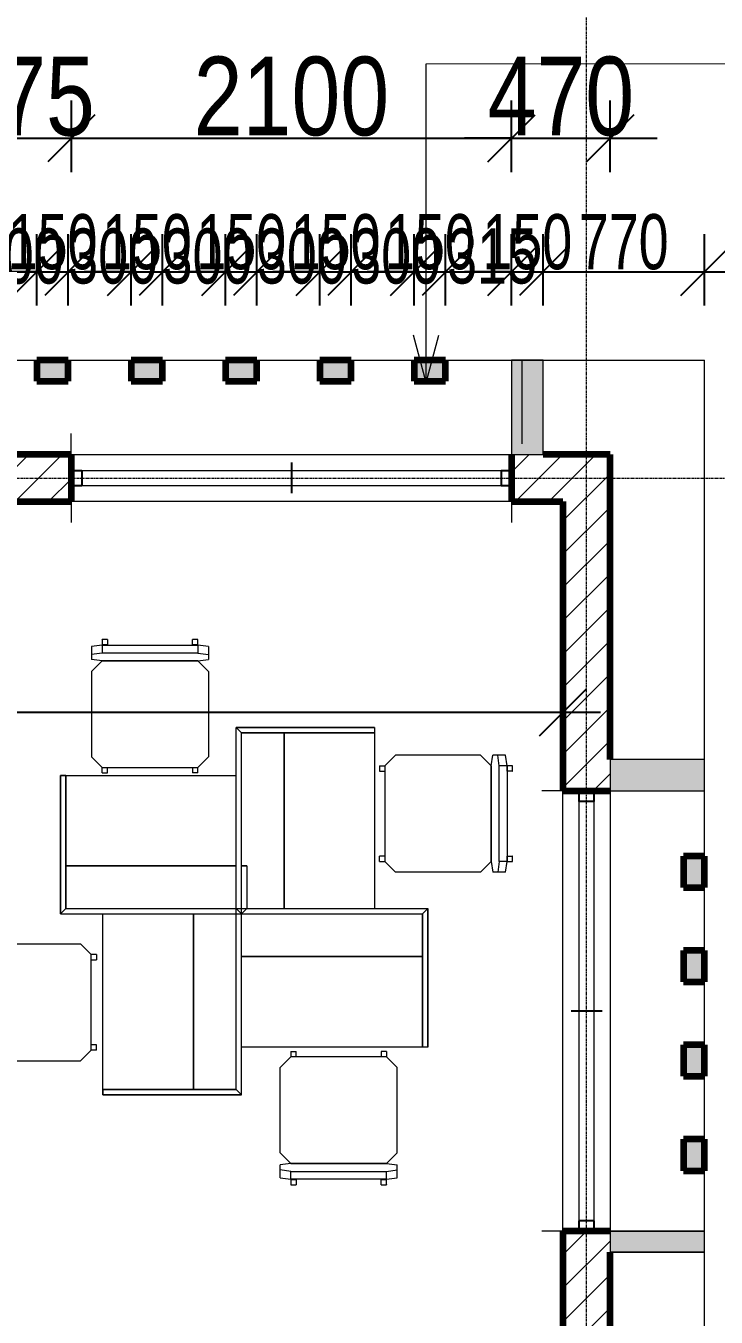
# Model space of a CAD drawing. Header units: millimetres. Extents: x -35190 to 411743, y -233114 to 23872.
# Drawn here: x 178772 to 182065, y 6961 to 13118 of the extents above; entities that cross this region are included whole.
import ezdxf

# ---------------------------------------------------------------- set-up
doc = ezdxf.new("R2010")
doc.units = ezdxf.units.MM
doc.linetypes.add('Grid Line', pattern=[22.225, 12.7, -3.175, 3.175, -3.175])
for name, color, linetype, lineweight in [('A-ANNO-DIMS', 211, 'Continuous', 9), ('A-DETL-GENF', 92, 'Continuous', 18), ('A-DETL-THIN', 151, 'Continuous', 18), ('A-GLAZ', 151, 'Continuous', 18), ('A-WALL', 113, 'Continuous', 18), ('A-WALL-PATT', 111, 'Continuous', 18), ('G-ANNO-TEXT', 231, 'Continuous', 9), ('G-IMPT', 8, 'Continuous', 18), ('I-FURN', 30, 'Continuous', 18), ('S-GRID', 1, 'Continuous', 9)]:
    doc.layers.add(name, color=color, linetype=linetype, lineweight=lineweight)
doc.styles.add('Arial_3', font='arial.ttf', dxfattribs={"width": 0.8, "height": 375})
doc.styles.add('Arial_8', font='arial.ttf', dxfattribs={"width": 0.7, "height": 262.5})
doc.dimstyles.new('main_4_5mm', dxfattribs={"dimscale": 304.8, "dimtxt": 382.597275, "dimasz": 0.738189, "dimexe": 0.590551, "dimexo": 0.0625, "dimgap": 0.024606, "dimtad": 1, "dimdec": 0, "dimzin": 0, "dimdsep": 46, "dimtxsty": 'Arial_3', "dimblk1": 'OBLIQUE', "dimblk2": 'OBLIQUE', "dimsah": 1, "dimcen": 0.09, "dimdle": 0.590551, "dimazin": 0, "dimtfac": 1, "dimtdec": 4, "dimtix": 1, "dimtmove": 0, "dimatfit": 3, "dimfxl": 0.590551, "dimfxlon": 1, "dimtvp": 1, "dimtolj": 1, "dimtzin": 0, "dimarcsym": 2})
doc.dimstyles.new('small_3_0mm', dxfattribs={"dimscale": 304.8, "dimtxt": 191.298637, "dimasz": 0.738189, "dimexe": 0.590551, "dimexo": 0.0625, "dimgap": 0.024606, "dimtad": 1, "dimdec": 0, "dimzin": 0, "dimdsep": 46, "dimtxsty": 'Arial_8', "dimblk1": 'OBLIQUE', "dimblk2": 'OBLIQUE', "dimsah": 1, "dimcen": 0.09, "dimdle": 0.590551, "dimazin": 0, "dimtfac": 1, "dimtdec": 4, "dimtix": 1, "dimtmove": 0, "dimatfit": 3, "dimfxl": 0.590551, "dimfxlon": 1, "dimtvp": 1, "dimtolj": 1, "dimtzin": 0, "dimarcsym": 2})
doc.dimstyles.new('small_3_0mm_1', dxfattribs={"dimscale": 304.8, "dimtxt": 191.298637, "dimasz": 0.738189, "dimexe": 0.590551, "dimexo": 0.0625, "dimgap": 0.024606, "dimtad": 1, "dimdec": 0, "dimzin": 0, "dimdsep": 46, "dimtxsty": 'Arial_8', "dimblk1": 'OBLIQUE', "dimblk2": 'OBLIQUE', "dimsah": 1, "dimcen": 0.09, "dimdle": 0.590551, "dimazin": 0, "dimtfac": 1, "dimtdec": 4, "dimtix": 1, "dimtmove": 1, "dimatfit": 3, "dimfxl": 0.590551, "dimfxlon": 1, "dimtvp": 1, "dimtolj": 1, "dimtzin": 0, "dimarcsym": 2})
pattern_1 = [(45, (140110.45, -3260.38), (-79.5495, 79.5495), [])]

# ---------------------------------------------------------------- blocks, each defined once
blk = doc.blocks.new('Sliding - 2L - SL2_1 X 1_8-450662-FIRST FLOOR')
at = {"layer": 'A-GLAZ', "lineweight": 25}
for p, q in [((326.2, 75), (326.2, -72.5)), ((-723.8, 35), (-673.8, 35)), ((-673.8, 35), (-673.8, -35)), ((1326.2, 35), (1376.2, 35)), ((1326.2, 35), (1326.2, -35)), ((-673.8, -35), (-723.8, -35)), ((1376.2, -35), (1326.2, -35))]:
    blk.add_line(p, q, dxfattribs=at)
at = {"layer": 'A-GLAZ'}
for p, q in [((-673.8, 35), (1326.2, 35)), ((1326.2, -35), (-673.8, -35)), ((-723.8, -112.5), (-723.8, -212.5)), ((1376.2, -112.5), (1376.2, -212.5))]:
    blk.add_line(p, q, dxfattribs=at)
blk = doc.blocks.new('Sliding - 2L - SL2_1 X 1_8-V10-FIRST FLOOR')
at = {"layer": 'A-GLAZ'}
for p, q in [((-723.8, 112.5), (-723.8, 212.5)), ((1376.2, 112.5), (1376.2, 212.5)), ((1326.2, 35), (-673.8, 35)), ((-673.8, -35), (1326.2, -35)), ((1376.2, -112.5), (1376.2, -212.5))]:
    blk.add_line(p, q, dxfattribs=at)
at = {"layer": 'A-GLAZ', "lineweight": 25}
for p, q in [((326.2, -75), (326.2, 72.5)), ((-673.8, 35), (-723.8, 35)), ((-673.8, -35), (-673.8, 35)), ((1376.2, 35), (1326.2, 35)), ((1326.2, -35), (1326.2, 35)), ((-723.8, -35), (-673.8, -35)), ((1326.2, -35), (1376.2, -35))]:
    blk.add_line(p, q, dxfattribs=at)
blk = doc.blocks.new('School04 - 12ZCVC04_dwg-579975-FIRST FLOOR')
at = {"layer": 'G-IMPT', "lineweight": 9}
for p, q in [((228.6, 1498.6), (228.6, 1473.2)), ((228.6, 1498.6), (889, 1498.6)), ((889, 1498.6), (228.6, 1498.6)), ((228.6, 1498.6), (228.6, 1473.2)), ((889, 1498.6), (863.6, 1473.2)), ((863.6, 1473.2), (889, 1498.6)), ((889, 635), (889, 1498.6)), ((889, 635), (889, 1498.6)), ((228.6, 1473.2), (863.6, 1473.2)), ((228.6, 1473.2), (228.6, 635)), ((863.6, 1473.2), (228.6, 1473.2)), ((228.6, 1473.2), (228.6, 635)), ((660.4, 635), (660.4, 1473.2)), ((660.4, 1473.2), (660.4, 635)), ((863.6, 609.6), (863.6, 1473.2)), ((863.6, 609.6), (863.6, 1473.2)), ((1701.8, 1270), (889, 1270)), ((1701.8, 1270), (889, 1270)), ((1701.8, 1270), (1727.2, 1270)), ((1701.8, 1270), (1701.8, 635)), ((1701.8, 635), (1701.8, 1270)), ((1727.2, 1270), (1701.8, 1270)), ((1727.2, 1270), (1727.2, 609.6)), ((1727.2, 609.6), (1727.2, 1270)), ((838.2, 838.2), (863.6, 838.2)), ((863.6, 838.2), (838.2, 838.2)), ((838.2, 838.2), (838.2, 635)), ((889, 838.2), (1701.8, 838.2)), ((1701.8, 838.2), (889, 838.2)), ((838.2, 635), (-25.4, 635)), ((-25.4, -25.4), (-25.4, 635)), ((838.2, 635), (-25.4, 635)), ((-25.4, 635), (0, 609.6)), ((0, 609.6), (-25.4, 635)), ((-25.4, 635), (-25.4, -25.4)), ((1701.8, 635), (838.2, 635)), ((1701.8, 635), (838.2, 635)), ((863.6, 609.6), (838.2, 635)), ((863.6, 609.6), (889, 635)), ((889, -228.6), (889, 635)), ((889, -228.6), (889, 635)), ((1727.2, 609.6), (1701.8, 635)), ((1701.8, 635), (1727.2, 609.6)), ((863.6, 609.6), (0, 609.6)), ((0, -25.4), (0, 609.6)), ((863.6, 609.6), (0, 609.6)), ((0, 609.6), (0, -25.4)), ((1727.2, 609.6), (863.6, 609.6)), ((863.6, -254), (863.6, 609.6)), ((1727.2, 609.6), (863.6, 609.6)), ((863.6, -254), (863.6, 609.6)), ((1092.2, 609.6), (1092.2, -228.6)), ((1092.2, -228.6), (1092.2, 609.6)), ((1524, -228.6), (1524, 609.6)), ((1524, -228.6), (1524, 609.6)), ((863.6, 406.4), (0, 406.4)), ((0, 406.4), (863.6, 406.4)), ((-25.4, -25.4), (0, -25.4)), ((-25.4, -25.4), (0, -25.4)), ((0, -25.4), (863.6, -25.4)), ((0, -25.4), (863.6, -25.4)), ((863.6, -254), (889, -228.6)), ((889, -228.6), (863.6, -254)), ((1524, -228.6), (889, -228.6)), ((889, -228.6), (1524, -228.6)), ((1524, -228.6), (1524, -254)), ((1524, -254), (1524, -228.6)), ((1524, -254), (863.6, -254)), ((863.6, -254), (1524, -254))]:
    blk.add_line(p, q, dxfattribs=at)
blk = doc.blocks.new('School04 - School04-586054-FIRST FLOOR')
at = {"extrusion": (0, 0, -1), "zscale": -1, "rotation": 180}
blk.add_blockref('School04 - 12ZCVC04_dwg-579975-FIRST FLOOR', (0, 0), dxfattribs=at)
blk = doc.blocks.new('Armless_Chair_987 - 12ZSTG19_dwg-581259-FIRST FLOOR')
at = {"layer": 'G-IMPT', "lineweight": 9}
for p, q in [((-583.6, 228.6), (-576.8, 279.4)), ((-576.8, 279.4), (-575.2, 279.4)), ((-576.8, 279.4), (-539, 279.4)), ((-545.8, 228.6), (-539, 279.4)), ((-539, 279.4), (-515.2, 279.4)), ((-508.3, 228.6), (-515.2, 279.4)), ((-457.2, 279.4), (-508, 228.6)), ((-457.2, 279.4), (-50.8, 279.4)), ((-50.8, 279.4), (0, 228.6)), ((-608, 228.6), (-609.6, 228.6)), ((-609.6, 203.2), (-609.6, 228.6)), ((-609.6, 228.6), (-584.2, 228.6)), ((-608, 203.2), (-609.6, 203.2)), ((-609.6, 203.2), (-584.2, 203.2)), ((-584.2, 203.2), (-584.2, 228.6)), ((-583.6, 228.6), (-583.6, -228.6)), ((-583.6, 228.6), (-545.8, 228.6)), ((-545.8, -228.6), (-545.8, 228.6)), ((-508.3, -228.6), (-508.3, 228.6)), ((-508, 228.6), (-508, -228.6)), ((25.4, 228.6), (0, 228.6)), ((0, 228.6), (0, -228.6)), ((25.4, 203.2), (0, 203.2)), ((25.4, 228.6), (25.4, 203.2)), ((-609.6, -228.6), (-609.6, -203.2)), ((-584.2, -203.2), (-609.6, -203.2)), ((-609.6, -203.2), (-608, -203.2)), ((-608, -228.6), (-609.6, -228.6)), ((-584.2, -228.6), (-609.6, -228.6)), ((-584.2, -228.6), (-584.2, -203.2)), ((-576.8, -279.4), (-583.6, -228.6)), ((-583.6, -228.6), (-545.8, -228.6)), ((-545.8, -228.6), (-539, -279.4)), ((-508.3, -228.6), (-515.2, -279.4)), ((-508, -228.6), (-457.2, -279.4)), ((0, -228.6), (-50.8, -279.4)), ((0, -203.2), (25.4, -203.2)), ((25.4, -228.6), (0, -228.6)), ((25.4, -228.6), (25.4, -203.2)), ((-576.8, -279.4), (-575.2, -279.4)), ((-576.8, -279.4), (-539, -279.4)), ((-539, -279.4), (-515.2, -279.4)), ((-457.2, -279.4), (-50.8, -279.4))]:
    blk.add_line(p, q, dxfattribs=at)
blk = doc.blocks.new('Armless_Chair_987 - Armless_Chair_987-581879-FIRST FLOOR')
at = {"extrusion": (0, 0, -1), "zscale": -1, "rotation": 180}
blk.add_blockref('Armless_Chair_987 - 12ZSTG19_dwg-581259-FIRST FLOOR', (0, 0), dxfattribs=at)
blk = doc.blocks.new('Armless_Chair_987 - 12ZSTG19_dwg-V36-FIRST FLOOR')
at = {"layer": 'G-IMPT', "lineweight": 9}
for p, q in [((-583.6, 228.6), (-576.8, 279.4)), ((-576.8, 279.4), (-575.2, 279.4)), ((-576.8, 279.4), (-539, 279.4)), ((-545.8, 228.6), (-539, 279.4)), ((-539, 279.4), (-515.2, 279.4)), ((-508.3, 228.6), (-515.2, 279.4)), ((-457.2, 279.4), (-508, 228.6)), ((-457.2, 279.4), (-50.8, 279.4)), ((-50.8, 279.4), (0, 228.6)), ((-608, 228.6), (-609.6, 228.6)), ((-609.6, 203.2), (-609.6, 228.6)), ((-609.6, 228.6), (-584.2, 228.6)), ((-608, 203.2), (-609.6, 203.2)), ((-609.6, 203.2), (-584.2, 203.2)), ((-584.2, 203.2), (-584.2, 228.6)), ((-583.6, 228.6), (-583.6, -228.6)), ((-583.6, 228.6), (-545.8, 228.6)), ((-545.8, -228.6), (-545.8, 228.6)), ((-508, 228.6), (-508.6, 228.6)), ((-508, 203.2), (-508.6, 203.2)), ((-508.3, -228.6), (-508.3, 228.6)), ((-508, 228.6), (-508, -228.6)), ((25.4, 228.6), (0, 228.6)), ((0, 228.6), (0, -228.6)), ((25.4, 203.2), (0, 203.2)), ((25.4, 228.6), (25.4, 203.2)), ((-609.6, -228.6), (-609.6, -203.2)), ((-584.2, -203.2), (-609.6, -203.2)), ((-609.6, -203.2), (-608, -203.2)), ((-608, -228.6), (-609.6, -228.6)), ((-584.2, -228.6), (-609.6, -228.6)), ((-584.2, -228.6), (-584.2, -203.2)), ((-576.8, -279.4), (-583.6, -228.6)), ((-583.6, -228.6), (-545.8, -228.6)), ((-545.8, -228.6), (-539, -279.4)), ((-508.3, -228.6), (-515.2, -279.4)), ((-508.6, -203.2), (-508, -203.2)), ((-508, -228.6), (-508.6, -228.6)), ((-508, -228.6), (-457.2, -279.4)), ((0, -228.6), (-50.8, -279.4)), ((0, -203.2), (25.4, -203.2)), ((25.4, -228.6), (0, -228.6)), ((25.4, -228.6), (25.4, -203.2)), ((-576.8, -279.4), (-575.2, -279.4)), ((-576.8, -279.4), (-539, -279.4)), ((-539, -279.4), (-515.2, -279.4)), ((-457.2, -279.4), (-50.8, -279.4))]:
    blk.add_line(p, q, dxfattribs=at)
blk = doc.blocks.new('Armless_Chair_987 - Armless_Chair_987-V37-FIRST FLOOR')
at = {"extrusion": (0, 0, -1), "zscale": -1, "rotation": 180}
blk.add_blockref('Armless_Chair_987 - 12ZSTG19_dwg-V36-FIRST FLOOR', (0, 0), dxfattribs=at)
blk = doc.blocks.new('_Oblique')
at = {"color": 0, "linetype": 'ByBlock', "lineweight": -2}
blk.add_line((-0.5, -0.5), (0.5, 0.5), dxfattribs=at)
blk = doc.blocks.new('*D3777')
at = {"layer": 'A-ANNO-DIMS', "color": 0, "lineweight": -2, "transparency": 16777216}
for p, q in [((178514.4, 12421.1), (178514.4, 12762)), ((178989.4, 12421.1), (178989.4, 12762)), ((178514.4, 12582), (178289.4, 12582)), ((178514.4, 12582), (178989.4, 12582)), ((178989.4, 12582), (179214.4, 12582))]:
    blk.add_line(p, q, dxfattribs=at)
at = {"layer": 'Defpoints', "color": 0, "transparency": 16777216}
for p in [(178989.4, 12582), (178514.4, 12402), (178989.4, 12402)]:
    blk.add_point(p, dxfattribs=at)
at = {"layer": 'A-ANNO-DIMS', "color": 0, "lineweight": -2, "transparency": 16777216, "xscale": 224.9999999999999, "yscale": 224.9999999999999, "zscale": 224.9999999999999}
blk.add_blockref('_Oblique', (178514.4, 12582), dxfattribs=at)
at = {"layer": 'A-ANNO-DIMS', "color": 0, "lineweight": -2, "transparency": 16777216, "xscale": 224.9999999999999, "yscale": 224.9999999999999, "zscale": 224.9999999999999, "rotation": 180}
blk.add_blockref('_Oblique', (178989.4, 12582), dxfattribs=at)
at = {"layer": 'A-ANNO-DIMS', "color": 0, "transparency": 16777216, "insert": (178751.9, 12780.2), "char_height": 375, "width": 826.41, "attachment_point": 5, "style": 'Arial_3'}
blk.add_mtext('\\A1;475', dxfattribs=at)
blk = doc.blocks.new('*D3778')
at = {"layer": 'A-ANNO-DIMS', "color": 0, "lineweight": -2, "transparency": 16777216}
for p, q in [((178989.4, 12421.1), (178989.4, 12762)), ((181089.4, 12421.1), (181089.4, 12762)), ((178809.4, 12582), (181269.4, 12582))]:
    blk.add_line(p, q, dxfattribs=at)
at = {"layer": 'Defpoints', "color": 0, "transparency": 16777216}
for p in [(181089.4, 12582), (178989.4, 12402), (181089.4, 12402)]:
    blk.add_point(p, dxfattribs=at)
at = {"layer": 'A-ANNO-DIMS', "color": 0, "lineweight": -2, "transparency": 16777216, "xscale": 224.9999999999999, "yscale": 224.9999999999999, "zscale": 224.9999999999999, "rotation": 180}
blk.add_blockref('_Oblique', (178989.4, 12582), dxfattribs=at)
at = {"layer": 'A-ANNO-DIMS', "color": 0, "lineweight": -2, "transparency": 16777216, "xscale": 224.9999999999999, "yscale": 224.9999999999999, "zscale": 224.9999999999999}
blk.add_blockref('_Oblique', (181089.4, 12582), dxfattribs=at)
at = {"layer": 'A-ANNO-DIMS', "color": 0, "transparency": 16777216, "insert": (180039.4, 12781), "char_height": 375, "width": 1101.88, "attachment_point": 5, "style": 'Arial_3'}
blk.add_mtext('\\A1;2100', dxfattribs=at)
blk = doc.blocks.new('*D3779')
at = {"layer": 'A-ANNO-DIMS', "color": 0, "lineweight": -2, "transparency": 16777216}
for p, q in [((181089.4, 12421.1), (181089.4, 12762)), ((181559.4, 12421.1), (181559.4, 12762)), ((181089.4, 12582), (180864.4, 12582)), ((181089.4, 12582), (181559.4, 12582)), ((181559.4, 12582), (181784.4, 12582))]:
    blk.add_line(p, q, dxfattribs=at)
at = {"layer": 'Defpoints', "color": 0, "transparency": 16777216}
for p in [(181559.4, 12582), (181089.4, 12402), (181559.4, 12402)]:
    blk.add_point(p, dxfattribs=at)
at = {"layer": 'A-ANNO-DIMS', "color": 0, "lineweight": -2, "transparency": 16777216, "xscale": 224.9999999999999, "yscale": 224.9999999999999, "zscale": 224.9999999999999}
blk.add_blockref('_Oblique', (181089.4, 12582), dxfattribs=at)
at = {"layer": 'A-ANNO-DIMS', "color": 0, "lineweight": -2, "transparency": 16777216, "xscale": 224.9999999999999, "yscale": 224.9999999999999, "zscale": 224.9999999999999, "rotation": 180}
blk.add_blockref('_Oblique', (181559.4, 12582), dxfattribs=at)
at = {"layer": 'A-ANNO-DIMS', "color": 0, "transparency": 16777216, "insert": (181324.4, 12781), "char_height": 375, "width": 826.41, "attachment_point": 5, "style": 'Arial_3'}
blk.add_mtext('\\A1;470', dxfattribs=at)
blk = doc.blocks.new('*D3829')
at = {"layer": 'A-ANNO-DIMS', "color": 0, "lineweight": -2, "transparency": 16777216}
for p, q in [((171534.4, 10006), (171534.4, 9665)), ((181334.4, 10006), (181334.4, 9665)), ((171354.4, 9845), (181514.4, 9845))]:
    blk.add_line(p, q, dxfattribs=at)
at = {"layer": 'Defpoints', "color": 0, "transparency": 16777216}
for p in [(171534.4, 10025), (181334.4, 10025), (181334.4, 9845)]:
    blk.add_point(p, dxfattribs=at)
at = {"layer": 'A-ANNO-DIMS', "color": 0, "lineweight": -2, "transparency": 16777216, "xscale": 224.9999999999999, "yscale": 224.9999999999999, "zscale": 224.9999999999999, "rotation": 180}
blk.add_blockref('_Oblique', (171534.4, 9845), dxfattribs=at)
at = {"layer": 'A-ANNO-DIMS', "color": 0, "lineweight": -2, "transparency": 16777216, "xscale": 224.9999999999999, "yscale": 224.9999999999999, "zscale": 224.9999999999999}
blk.add_blockref('_Oblique', (181334.4, 9845), dxfattribs=at)
at = {"layer": 'A-ANNO-DIMS', "color": 0, "transparency": 16777216, "insert": (176434.4, 10044), "char_height": 375, "width": 1101.88, "attachment_point": 5, "style": 'Arial_3'}
blk.add_mtext('\\A1;9800', dxfattribs=at)
blk = doc.blocks.new('*D4128')
at = {"layer": 'A-ANNO-DIMS', "color": 0, "lineweight": -2, "transparency": 16777216}
for p, q in [((178524.8, 11784.6), (178524.8, 12125.5)), ((178824.8, 11784.6), (178824.8, 12125.5)), ((178344.8, 11945.5), (179004.8, 11945.5))]:
    blk.add_line(p, q, dxfattribs=at)
at = {"layer": 'Defpoints', "color": 0, "transparency": 16777216}
for p in [(178824.8, 11945.5), (178524.8, 11765.5), (178824.8, 11765.5)]:
    blk.add_point(p, dxfattribs=at)
at = {"layer": 'A-ANNO-DIMS', "color": 0, "lineweight": -2, "transparency": 16777216, "xscale": 224.9999999999999, "yscale": 224.9999999999999, "zscale": 224.9999999999999, "rotation": 180}
blk.add_blockref('_Oblique', (178524.8, 11945.5), dxfattribs=at)
at = {"layer": 'A-ANNO-DIMS', "color": 0, "lineweight": -2, "transparency": 16777216, "xscale": 224.9999999999999, "yscale": 224.9999999999999, "zscale": 224.9999999999999}
blk.add_blockref('_Oblique', (178824.8, 11945.5), dxfattribs=at)
at = {"layer": 'A-ANNO-DIMS', "color": 0, "transparency": 16777216, "insert": (178524.7, 12151.8), "char_height": 262.5, "width": 360.23, "attachment_point": 1, "line_spacing_factor": 0.941778, "style": 'Arial_8'}
blk.add_mtext('\\A1;300', dxfattribs=at)
blk = doc.blocks.new('*D4129')
at = {"layer": 'A-ANNO-DIMS', "color": 0, "lineweight": -2, "transparency": 16777216}
for p, q in [((178824.8, 11784.6), (178824.8, 12125.5)), ((178974.8, 11784.6), (178974.8, 12125.5)), ((178824.8, 11945.5), (178599.8, 11945.5)), ((178824.8, 11945.5), (178974.8, 11945.5)), ((178974.8, 11945.5), (179199.8, 11945.5))]:
    blk.add_line(p, q, dxfattribs=at)
at = {"layer": 'Defpoints', "color": 0, "transparency": 16777216}
for p in [(178974.8, 11945.5), (178824.8, 11765.5), (178974.8, 11765.5)]:
    blk.add_point(p, dxfattribs=at)
at = {"layer": 'A-ANNO-DIMS', "color": 0, "lineweight": -2, "transparency": 16777216, "xscale": 224.9999999999999, "yscale": 224.9999999999999, "zscale": 224.9999999999999}
blk.add_blockref('_Oblique', (178824.8, 11945.5), dxfattribs=at)
at = {"layer": 'A-ANNO-DIMS', "color": 0, "lineweight": -2, "transparency": 16777216, "xscale": 224.9999999999999, "yscale": 224.9999999999999, "zscale": 224.9999999999999, "rotation": 180}
blk.add_blockref('_Oblique', (178974.8, 11945.5), dxfattribs=at)
at = {"layer": 'A-ANNO-DIMS', "color": 0, "transparency": 16777216, "insert": (178899.8, 12087), "char_height": 262.5, "width": 360.23, "attachment_point": 5, "style": 'Arial_8'}
blk.add_mtext('\\A1;150', dxfattribs=at)
blk = doc.blocks.new('*D4130')
at = {"layer": 'A-ANNO-DIMS', "color": 0, "lineweight": -2, "transparency": 16777216}
for p, q in [((178974.8, 11784.6), (178974.8, 12125.5)), ((179274.8, 11784.6), (179274.8, 12125.5)), ((178794.8, 11945.5), (179454.8, 11945.5))]:
    blk.add_line(p, q, dxfattribs=at)
at = {"layer": 'Defpoints', "color": 0, "transparency": 16777216}
for p in [(179274.8, 11945.5), (178974.8, 11765.5), (179274.8, 11765.5)]:
    blk.add_point(p, dxfattribs=at)
at = {"layer": 'A-ANNO-DIMS', "color": 0, "lineweight": -2, "transparency": 16777216, "xscale": 224.9999999999999, "yscale": 224.9999999999999, "zscale": 224.9999999999999, "rotation": 180}
blk.add_blockref('_Oblique', (178974.8, 11945.5), dxfattribs=at)
at = {"layer": 'A-ANNO-DIMS', "color": 0, "lineweight": -2, "transparency": 16777216, "xscale": 224.9999999999999, "yscale": 224.9999999999999, "zscale": 224.9999999999999}
blk.add_blockref('_Oblique', (179274.8, 11945.5), dxfattribs=at)
at = {"layer": 'A-ANNO-DIMS', "color": 0, "transparency": 16777216, "insert": (178974.7, 12151.8), "char_height": 262.5, "width": 360.23, "attachment_point": 1, "line_spacing_factor": 0.941778, "style": 'Arial_8'}
blk.add_mtext('\\A1;300', dxfattribs=at)
blk = doc.blocks.new('*D4131')
at = {"layer": 'A-ANNO-DIMS', "color": 0, "lineweight": -2, "transparency": 16777216}
for p, q in [((179274.8, 11784.6), (179274.8, 12125.5)), ((179424.8, 11784.6), (179424.8, 12125.5)), ((179274.8, 11945.5), (179049.8, 11945.5)), ((179274.8, 11945.5), (179424.8, 11945.5)), ((179424.8, 11945.5), (179649.8, 11945.5))]:
    blk.add_line(p, q, dxfattribs=at)
at = {"layer": 'Defpoints', "color": 0, "transparency": 16777216}
for p in [(179424.8, 11945.5), (179274.8, 11765.5), (179424.8, 11765.5)]:
    blk.add_point(p, dxfattribs=at)
at = {"layer": 'A-ANNO-DIMS', "color": 0, "lineweight": -2, "transparency": 16777216, "xscale": 224.9999999999999, "yscale": 224.9999999999999, "zscale": 224.9999999999999}
blk.add_blockref('_Oblique', (179274.8, 11945.5), dxfattribs=at)
at = {"layer": 'A-ANNO-DIMS', "color": 0, "lineweight": -2, "transparency": 16777216, "xscale": 224.9999999999999, "yscale": 224.9999999999999, "zscale": 224.9999999999999, "rotation": 180}
blk.add_blockref('_Oblique', (179424.8, 11945.5), dxfattribs=at)
at = {"layer": 'A-ANNO-DIMS', "color": 0, "transparency": 16777216, "insert": (179349.8, 12087), "char_height": 262.5, "width": 360.23, "attachment_point": 5, "style": 'Arial_8'}
blk.add_mtext('\\A1;150', dxfattribs=at)
blk = doc.blocks.new('*D4132')
at = {"layer": 'A-ANNO-DIMS', "color": 0, "lineweight": -2, "transparency": 16777216}
for p, q in [((179424.8, 11784.6), (179424.8, 12125.5)), ((179724.8, 11784.6), (179724.8, 12125.5)), ((179244.8, 11945.5), (179904.8, 11945.5))]:
    blk.add_line(p, q, dxfattribs=at)
at = {"layer": 'Defpoints', "color": 0, "transparency": 16777216}
for p in [(179724.8, 11945.5), (179424.8, 11765.5), (179724.8, 11765.5)]:
    blk.add_point(p, dxfattribs=at)
at = {"layer": 'A-ANNO-DIMS', "color": 0, "lineweight": -2, "transparency": 16777216, "xscale": 224.9999999999999, "yscale": 224.9999999999999, "zscale": 224.9999999999999, "rotation": 180}
blk.add_blockref('_Oblique', (179424.8, 11945.5), dxfattribs=at)
at = {"layer": 'A-ANNO-DIMS', "color": 0, "lineweight": -2, "transparency": 16777216, "xscale": 224.9999999999999, "yscale": 224.9999999999999, "zscale": 224.9999999999999}
blk.add_blockref('_Oblique', (179724.8, 11945.5), dxfattribs=at)
at = {"layer": 'A-ANNO-DIMS', "color": 0, "transparency": 16777216, "insert": (179424.7, 12151.8), "char_height": 262.5, "width": 360.23, "attachment_point": 1, "line_spacing_factor": 0.941778, "style": 'Arial_8'}
blk.add_mtext('\\A1;300', dxfattribs=at)
blk = doc.blocks.new('*D4133')
at = {"layer": 'A-ANNO-DIMS', "color": 0, "lineweight": -2, "transparency": 16777216}
for p, q in [((179724.8, 11784.6), (179724.8, 12125.5)), ((179874.8, 11784.6), (179874.8, 12125.5)), ((179724.8, 11945.5), (179499.8, 11945.5)), ((179724.8, 11945.5), (179874.8, 11945.5)), ((179874.8, 11945.5), (180099.8, 11945.5))]:
    blk.add_line(p, q, dxfattribs=at)
at = {"layer": 'Defpoints', "color": 0, "transparency": 16777216}
for p in [(179874.8, 11945.5), (179724.8, 11765.5), (179874.8, 11765.5)]:
    blk.add_point(p, dxfattribs=at)
at = {"layer": 'A-ANNO-DIMS', "color": 0, "lineweight": -2, "transparency": 16777216, "xscale": 224.9999999999999, "yscale": 224.9999999999999, "zscale": 224.9999999999999}
blk.add_blockref('_Oblique', (179724.8, 11945.5), dxfattribs=at)
at = {"layer": 'A-ANNO-DIMS', "color": 0, "lineweight": -2, "transparency": 16777216, "xscale": 224.9999999999999, "yscale": 224.9999999999999, "zscale": 224.9999999999999, "rotation": 180}
blk.add_blockref('_Oblique', (179874.8, 11945.5), dxfattribs=at)
at = {"layer": 'A-ANNO-DIMS', "color": 0, "transparency": 16777216, "insert": (179799.8, 12087), "char_height": 262.5, "width": 360.23, "attachment_point": 5, "style": 'Arial_8'}
blk.add_mtext('\\A1;150', dxfattribs=at)
blk = doc.blocks.new('*D4134')
at = {"layer": 'A-ANNO-DIMS', "color": 0, "lineweight": -2, "transparency": 16777216}
for p, q in [((179874.8, 11784.6), (179874.8, 12125.5)), ((180174.8, 11784.6), (180174.8, 12125.5)), ((179694.8, 11945.5), (180354.8, 11945.5))]:
    blk.add_line(p, q, dxfattribs=at)
at = {"layer": 'Defpoints', "color": 0, "transparency": 16777216}
for p in [(180174.8, 11945.5), (179874.8, 11765.5), (180174.8, 11765.5)]:
    blk.add_point(p, dxfattribs=at)
at = {"layer": 'A-ANNO-DIMS', "color": 0, "lineweight": -2, "transparency": 16777216, "xscale": 224.9999999999999, "yscale": 224.9999999999999, "zscale": 224.9999999999999, "rotation": 180}
blk.add_blockref('_Oblique', (179874.8, 11945.5), dxfattribs=at)
at = {"layer": 'A-ANNO-DIMS', "color": 0, "lineweight": -2, "transparency": 16777216, "xscale": 224.9999999999999, "yscale": 224.9999999999999, "zscale": 224.9999999999999}
blk.add_blockref('_Oblique', (180174.8, 11945.5), dxfattribs=at)
at = {"layer": 'A-ANNO-DIMS', "color": 0, "transparency": 16777216, "insert": (179874.7, 12151.8), "char_height": 262.5, "width": 360.23, "attachment_point": 1, "line_spacing_factor": 0.941778, "style": 'Arial_8'}
blk.add_mtext('\\A1;300', dxfattribs=at)
blk = doc.blocks.new('*D4135')
at = {"layer": 'A-ANNO-DIMS', "color": 0, "lineweight": -2, "transparency": 16777216}
for p, q in [((180174.8, 11784.6), (180174.8, 12125.5)), ((180324.8, 11784.6), (180324.8, 12125.5)), ((180174.8, 11945.5), (179949.8, 11945.5)), ((180174.8, 11945.5), (180324.8, 11945.5)), ((180324.8, 11945.5), (180549.8, 11945.5))]:
    blk.add_line(p, q, dxfattribs=at)
at = {"layer": 'Defpoints', "color": 0, "transparency": 16777216}
for p in [(180324.8, 11945.5), (180174.8, 11765.5), (180324.8, 11765.5)]:
    blk.add_point(p, dxfattribs=at)
at = {"layer": 'A-ANNO-DIMS', "color": 0, "lineweight": -2, "transparency": 16777216, "xscale": 224.9999999999999, "yscale": 224.9999999999999, "zscale": 224.9999999999999}
blk.add_blockref('_Oblique', (180174.8, 11945.5), dxfattribs=at)
at = {"layer": 'A-ANNO-DIMS', "color": 0, "lineweight": -2, "transparency": 16777216, "xscale": 224.9999999999999, "yscale": 224.9999999999999, "zscale": 224.9999999999999, "rotation": 180}
blk.add_blockref('_Oblique', (180324.8, 11945.5), dxfattribs=at)
at = {"layer": 'A-ANNO-DIMS', "color": 0, "transparency": 16777216, "insert": (180249.8, 12087), "char_height": 262.5, "width": 360.23, "attachment_point": 5, "style": 'Arial_8'}
blk.add_mtext('\\A1;150', dxfattribs=at)
blk = doc.blocks.new('*D4136')
at = {"layer": 'A-ANNO-DIMS', "color": 0, "lineweight": -2, "transparency": 16777216}
for p, q in [((180324.8, 11784.6), (180324.8, 12125.5)), ((180624.8, 11784.6), (180624.8, 12125.5)), ((180144.8, 11945.5), (180804.8, 11945.5))]:
    blk.add_line(p, q, dxfattribs=at)
at = {"layer": 'Defpoints', "color": 0, "transparency": 16777216}
for p in [(180624.8, 11945.5), (180324.8, 11765.5), (180624.8, 11765.5)]:
    blk.add_point(p, dxfattribs=at)
at = {"layer": 'A-ANNO-DIMS', "color": 0, "lineweight": -2, "transparency": 16777216, "xscale": 224.9999999999999, "yscale": 224.9999999999999, "zscale": 224.9999999999999, "rotation": 180}
blk.add_blockref('_Oblique', (180324.8, 11945.5), dxfattribs=at)
at = {"layer": 'A-ANNO-DIMS', "color": 0, "lineweight": -2, "transparency": 16777216, "xscale": 224.9999999999999, "yscale": 224.9999999999999, "zscale": 224.9999999999999}
blk.add_blockref('_Oblique', (180624.8, 11945.5), dxfattribs=at)
at = {"layer": 'A-ANNO-DIMS', "color": 0, "transparency": 16777216, "insert": (180324.7, 12151.8), "char_height": 262.5, "width": 360.23, "attachment_point": 1, "line_spacing_factor": 0.941778, "style": 'Arial_8'}
blk.add_mtext('\\A1;300', dxfattribs=at)
blk = doc.blocks.new('*D4137')
at = {"layer": 'A-ANNO-DIMS', "color": 0, "lineweight": -2, "transparency": 16777216}
for p, q in [((180624.8, 11784.6), (180624.8, 12125.5)), ((180774.8, 11784.6), (180774.8, 12125.5)), ((180624.8, 11945.5), (180399.8, 11945.5)), ((180624.8, 11945.5), (180774.8, 11945.5)), ((180774.8, 11945.5), (180999.8, 11945.5))]:
    blk.add_line(p, q, dxfattribs=at)
at = {"layer": 'Defpoints', "color": 0, "transparency": 16777216}
for p in [(180774.8, 11945.5), (180624.8, 11765.5), (180774.8, 11765.5)]:
    blk.add_point(p, dxfattribs=at)
at = {"layer": 'A-ANNO-DIMS', "color": 0, "lineweight": -2, "transparency": 16777216, "xscale": 224.9999999999999, "yscale": 224.9999999999999, "zscale": 224.9999999999999}
blk.add_blockref('_Oblique', (180624.8, 11945.5), dxfattribs=at)
at = {"layer": 'A-ANNO-DIMS', "color": 0, "lineweight": -2, "transparency": 16777216, "xscale": 224.9999999999999, "yscale": 224.9999999999999, "zscale": 224.9999999999999, "rotation": 180}
blk.add_blockref('_Oblique', (180774.8, 11945.5), dxfattribs=at)
at = {"layer": 'A-ANNO-DIMS', "color": 0, "transparency": 16777216, "insert": (180699.8, 12087), "char_height": 262.5, "width": 360.23, "attachment_point": 5, "style": 'Arial_8'}
blk.add_mtext('\\A1;150', dxfattribs=at)
blk = doc.blocks.new('*D4138')
at = {"layer": 'A-ANNO-DIMS', "color": 0, "lineweight": -2, "transparency": 16777216}
for p, q in [((180774.8, 11784.6), (180774.8, 12125.5)), ((181089.4, 11784.6), (181089.4, 12125.5)), ((180594.8, 11945.5), (181269.4, 11945.5))]:
    blk.add_line(p, q, dxfattribs=at)
at = {"layer": 'Defpoints', "color": 0, "transparency": 16777216}
for p in [(181089.4, 11945.5), (180774.8, 11765.5), (181089.4, 11765.5)]:
    blk.add_point(p, dxfattribs=at)
at = {"layer": 'A-ANNO-DIMS', "color": 0, "lineweight": -2, "transparency": 16777216, "xscale": 224.9999999999999, "yscale": 224.9999999999999, "zscale": 224.9999999999999, "rotation": 180}
blk.add_blockref('_Oblique', (180774.8, 11945.5), dxfattribs=at)
at = {"layer": 'A-ANNO-DIMS', "color": 0, "lineweight": -2, "transparency": 16777216, "xscale": 224.9999999999999, "yscale": 224.9999999999999, "zscale": 224.9999999999999}
blk.add_blockref('_Oblique', (181089.4, 11945.5), dxfattribs=at)
at = {"layer": 'A-ANNO-DIMS', "color": 0, "transparency": 16777216, "insert": (180782, 12151.8), "char_height": 262.5, "width": 360.23, "attachment_point": 1, "line_spacing_factor": 0.941778, "style": 'Arial_8'}
blk.add_mtext('\\A1;315', dxfattribs=at)
blk = doc.blocks.new('*D4139')
at = {"layer": 'A-ANNO-DIMS', "color": 0, "lineweight": -2, "transparency": 16777216}
for p, q in [((181089.4, 11784.6), (181089.4, 12125.5)), ((181239.4, 11784.6), (181239.4, 12125.5)), ((181089.4, 11945.5), (180864.4, 11945.5)), ((181089.4, 11945.5), (181239.4, 11945.5)), ((181239.4, 11945.5), (181464.4, 11945.5))]:
    blk.add_line(p, q, dxfattribs=at)
at = {"layer": 'Defpoints', "color": 0, "transparency": 16777216}
for p in [(181239.4, 11945.5), (181089.4, 11765.5), (181239.4, 11765.5)]:
    blk.add_point(p, dxfattribs=at)
at = {"layer": 'A-ANNO-DIMS', "color": 0, "lineweight": -2, "transparency": 16777216, "xscale": 224.9999999999999, "yscale": 224.9999999999999, "zscale": 224.9999999999999}
blk.add_blockref('_Oblique', (181089.4, 11945.5), dxfattribs=at)
at = {"layer": 'A-ANNO-DIMS', "color": 0, "lineweight": -2, "transparency": 16777216, "xscale": 224.9999999999999, "yscale": 224.9999999999999, "zscale": 224.9999999999999, "rotation": 180}
blk.add_blockref('_Oblique', (181239.4, 11945.5), dxfattribs=at)
at = {"layer": 'A-ANNO-DIMS', "color": 0, "transparency": 16777216, "insert": (181164.4, 12087), "char_height": 262.5, "width": 360.23, "attachment_point": 5, "style": 'Arial_8'}
blk.add_mtext('\\A1;150', dxfattribs=at)
blk = doc.blocks.new('*D4140')
at = {"layer": 'A-ANNO-DIMS', "color": 0, "lineweight": -2, "transparency": 16777216}
for p, q in [((181239.4, 11784.6), (181239.4, 12125.5)), ((182009.4, 11784.6), (182009.4, 12125.5)), ((181059.4, 11945.5), (182189.4, 11945.5))]:
    blk.add_line(p, q, dxfattribs=at)
at = {"layer": 'Defpoints', "color": 0, "transparency": 16777216}
for p in [(182009.4, 11945.5), (181239.4, 11765.5), (182009.4, 11765.5)]:
    blk.add_point(p, dxfattribs=at)
at = {"layer": 'A-ANNO-DIMS', "color": 0, "lineweight": -2, "transparency": 16777216, "xscale": 224.9999999999999, "yscale": 224.9999999999999, "zscale": 224.9999999999999, "rotation": 180}
blk.add_blockref('_Oblique', (181239.4, 11945.5), dxfattribs=at)
at = {"layer": 'A-ANNO-DIMS', "color": 0, "lineweight": -2, "transparency": 16777216, "xscale": 224.9999999999999, "yscale": 224.9999999999999, "zscale": 224.9999999999999}
blk.add_blockref('_Oblique', (182009.4, 11945.5), dxfattribs=at)
at = {"layer": 'A-ANNO-DIMS', "color": 0, "transparency": 16777216, "insert": (181624.4, 12087), "char_height": 262.5, "width": 360.23, "attachment_point": 5, "style": 'Arial_8'}
blk.add_mtext('\\A1;770', dxfattribs=at)

msp = doc.modelspace()

# ---------------------------------------------------------------- hatches: boundary and pattern name
at = {"layer": 'A-DETL-GENF'}
h = msp.add_hatch(color=1, dxfattribs=at)
h.paths.add_polyline_path([(129284.4, -12125.7), (129284.4, -11900.7), (128384.4, -11900.7), (128384.4, -12125.7)])
h.paths.add_polyline_path([(182459.4, -12125.7), (182459.4, -11900.7), (181559.4, -11900.7), (181559.4, -12125.7), (182138.2, -12125.7)])
h.paths.add_polyline_path([(129609.4, -3475.7), (130809.4, -3475.7), (130809.4, -3250.7), (129609.4, -3250.7), (129609.4, -3448.4)])
h.paths.add_polyline_path([(180034.2, -3475.7), (181234.2, -3475.7), (181234.2, -3250.7), (180034.2, -3250.7), (180034.2, -3293)])
h.paths.add_polyline_path([(129284.4, 4202.3), (129284.4, 4352.3), (128834.4, 4352.3), (128834.4, 4202.3)])
h.paths.add_polyline_path([(181559.4, 4301.3), (182009.4, 4301.3), (182009.4, 4451.3), (181559.4, 4451.3)])
h.paths.add_polyline_path([(128834.4, 6451.3), (129284.4, 6451.3), (129284.4, 6551.3), (128834.4, 6551.3), (128834.4, 6452.3)])
h.paths.add_polyline_path([(181559.4, 6551.3), (182009.4, 6551.3), (182009.4, 6651.3), (181559.4, 6651.3)])
h.paths.add_polyline_path([(128834.4, 7170.3), (129284.4, 7170.3), (129284.4, 7270.3), (128834.4, 7270.3)])
h.paths.add_polyline_path([(182009.4, 7270.3), (182009.4, 7370.3), (181559.4, 7370.3), (181559.4, 7270.3)])
h.paths.add_polyline_path([(129284.4, 9372.3), (129284.4, 9522.3), (128834.4, 9522.3), (128834.4, 9372.3)])
h.paths.add_polyline_path([(181559.4, 9470.3), (182009.4, 9470.3), (182009.4, 9620.3), (181559.4, 9620.3)])
h.paths.add_polyline_path([(129829.4, 11074.3), (129829.4, 11524.3), (129679.4, 11524.3), (129679.4, 11074.3)])
h.paths.add_polyline_path([(132029.4, 11074.3), (132029.4, 11524.3), (131929.4, 11524.3), (131929.4, 11074.3)])
h.paths.add_polyline_path([(132359.4, 11074.3), (132359.4, 11524.3), (132259.4, 11524.3), (132259.4, 11074.3)])
h.paths.add_polyline_path([(134159.4, 11074.3), (134309.4, 11074.3), (134309.4, 11524.3), (134159.4, 11524.3), (134159.4, 11420.5)])
h.paths.add_polyline_path([(181089.4, 11074.3), (181239.4, 11074.3), (181239.4, 11524.3), (181089.4, 11524.3)])
h.paths.add_polyline_path([(176564.4, 11074.3), (176714.4, 11074.3), (176714.4, 11524.3), (176564.4, 11524.3)])
at = {"layer": 'A-WALL-PATT'}
for points in [[(178974.8, 11424.3), (178974.8, 11524.3), (178824.8, 11524.3), (178824.8, 11424.3)], [(179424.8, 11424.3), (179424.8, 11524.3), (179274.8, 11524.3), (179274.8, 11424.3)], [(179874.8, 11424.3), (179874.8, 11524.3), (179724.8, 11524.3), (179724.8, 11424.3)], [(180324.8, 11424.3), (180324.8, 11524.3), (180174.8, 11524.3), (180174.8, 11424.3)], [(180774.8, 11424.3), (180774.8, 11524.3), (180624.8, 11524.3), (180624.8, 11424.3)], [(182009.4, 9009.3), (182009.4, 9159.3), (181909.4, 9159.3), (181909.4, 9009.3)], [(182009.4, 8559.3), (182009.4, 8709.3), (181909.4, 8709.3), (181909.4, 8559.3)], [(182009.4, 8109.3), (182009.4, 8259.3), (181909.4, 8259.3), (181909.4, 8109.3)], [(182009.4, 7659.3), (182009.4, 7809.3), (181909.4, 7809.3), (181909.4, 7659.3)]]:
    msp.add_hatch(color=1, dxfattribs=at).paths.add_polyline_path(points)
h = msp.add_hatch(dxfattribs=at)
h.set_pattern_fill('FP_1', color=256, style=0, pattern_type=2)
h.set_pattern_definition(pattern_1)
h.paths.add_polyline_path([(181089.4, 10849.3), (181334.4, 10849.3), (181334.4, 11074.3), (181089.4, 11074.3)])
h.paths.add_polyline_path([(173954.4, 10849.3), (174384.4, 10849.3), (174384.4, 11074.3), (173954.4, 11074.3)])
h.paths.add_polyline_path([(171854.4, 10849.3), (171854.4, 11074.3), (171534.4, 11074.3), (171534.4, 10849.3), (171831, 10849.3)])
h.paths.add_polyline_path([(178702.5, 10849.3), (178989.4, 10849.3), (178989.4, 11074.3), (178514.4, 11074.3), (178514.4, 10849.3)])
h.paths.add_polyline_path([(176184.4, 10849.3), (176714.4, 10849.3), (176714.4, 11074.3), (176184.4, 11074.3)])
h = msp.add_hatch(dxfattribs=at)
h.set_pattern_fill('FP_1', color=256, style=0, pattern_type=2)
h.set_pattern_definition(pattern_1)
h.paths.add_polyline_path([(181559.4, -3475.7), (181559.4, -3250.7), (181334.4, -3250.7), (181334.4, -3475.7)])
h.paths.add_polyline_path([(181559.4, -2350.7), (181559.4, -1748.7), (181334.4, -1748.7), (181334.4, -2350.7)])
h.paths.add_polyline_path([(181334.4, -248.7), (181559.4, -248.7), (181559.4, 651.3), (181334.4, 651.3), (181334.4, -218.2)])
h.paths.add_polyline_path([(181559.4, 2751.3), (181559.4, 4451.3), (181334.4, 4451.3), (181334.4, 2751.3)])
h.paths.add_polyline_path([(181559.4, 6551.3), (181559.4, 7370.3), (181334.4, 7370.3), (181334.4, 6551.3)])
h.paths.add_polyline_path([(181334.4, 9470.3), (181559.4, 9470.3), (181559.4, 11074.3), (181334.4, 11074.3), (181334.4, 9620.3)])

# ---------------------------------------------------------------- linework, layer by layer
at = {"layer": 'A-DETL-THIN', "color": 1}
for p, q in [((176714.4, 11524.3), (182009.4, 11524.3)), ((181089.4, 11524.3), (181089.4, 11074.3)), ((181139.4, 11124.3), (181139.4, 11524.3)), ((182009.4, 4301.3), (182009.4, 11524.3)), ((182009.4, 9620.3), (181609.4, 9620.3)), ((181559.4, 9470.3), (182009.4, 9470.3)), ((181559.4, 7370.3), (182009.4, 7370.3)), ((182009.4, 7370.3), (181559.4, 7370.3)), ((182009.4, 7270.3), (181559.4, 7270.3)), ((181609.4, 7270.3), (182009.4, 7270.3))]:
    msp.add_line(p, q, dxfattribs=at)
at = {"layer": 'A-DETL-THIN'}
for p, q in [((181239.4, 11524.3), (181089.4, 11524.3)), ((181089.4, 11524.3), (181089.4, 11074.3)), ((181239.4, 11074.3), (181239.4, 11524.3)), ((181089.4, 11074.3), (181239.4, 11074.3)), ((181559.4, 9620.3), (181559.4, 9470.3)), ((182009.4, 9620.3), (181559.4, 9620.3)), ((182009.4, 9470.3), (182009.4, 9620.3)), ((181559.4, 9470.3), (182009.4, 9470.3)), ((181559.4, 7370.3), (181559.4, 7270.3)), ((182009.4, 7370.3), (181559.4, 7370.3)), ((182009.4, 7270.3), (182009.4, 7370.3)), ((181559.4, 7270.3), (182009.4, 7270.3))]:
    msp.add_line(p, q, dxfattribs=at)
at = {"layer": 'A-WALL', "lineweight": 140}
for p, q in [((178824.8, 11524.3), (178824.8, 11424.3)), ((178974.8, 11524.3), (178824.8, 11524.3)), ((178974.8, 11424.3), (178974.8, 11524.3)), ((179274.8, 11524.3), (179274.8, 11424.3)), ((179424.8, 11524.3), (179274.8, 11524.3)), ((179424.8, 11424.3), (179424.8, 11524.3)), ((179724.8, 11524.3), (179724.8, 11424.3)), ((179874.8, 11524.3), (179724.8, 11524.3)), ((179874.8, 11424.3), (179874.8, 11524.3)), ((180174.8, 11524.3), (180174.8, 11424.3)), ((180324.8, 11524.3), (180174.8, 11524.3)), ((180324.8, 11424.3), (180324.8, 11524.3)), ((180624.8, 11524.3), (180624.8, 11424.3)), ((180774.8, 11524.3), (180624.8, 11524.3)), ((180774.8, 11424.3), (180774.8, 11524.3)), ((178824.8, 11424.3), (178974.8, 11424.3)), ((179274.8, 11424.3), (179424.8, 11424.3)), ((179724.8, 11424.3), (179874.8, 11424.3)), ((180174.8, 11424.3), (180324.8, 11424.3)), ((180624.8, 11424.3), (180774.8, 11424.3)), ((178989.4, 11074.3), (178514.4, 11074.3)), ((178989.4, 10849.3), (178989.4, 11074.3)), ((181089.4, 11074.3), (181089.4, 10849.3)), ((181559.4, 11074.3), (181239.4, 11074.3)), ((181559.4, 9620.3), (181559.4, 11074.3)), ((178514.4, 10849.3), (178989.4, 10849.3)), ((181089.4, 10849.3), (181334.4, 10849.3)), ((181334.4, 10849.3), (181334.4, 9470.3)), ((181334.4, 9470.3), (181559.4, 9470.3)), ((182009.4, 9159.3), (181909.4, 9159.3)), ((181909.4, 9159.3), (181909.4, 9009.3)), ((182009.4, 9009.3), (182009.4, 9159.3)), ((181909.4, 9009.3), (182009.4, 9009.3)), ((182009.4, 8709.3), (181909.4, 8709.3)), ((181909.4, 8709.3), (181909.4, 8559.3)), ((182009.4, 8559.3), (182009.4, 8709.3)), ((181909.4, 8559.3), (182009.4, 8559.3)), ((182009.4, 8259.3), (181909.4, 8259.3)), ((181909.4, 8259.3), (181909.4, 8109.3)), ((182009.4, 8109.3), (182009.4, 8259.3)), ((181909.4, 8109.3), (182009.4, 8109.3)), ((182009.4, 7809.3), (181909.4, 7809.3)), ((181909.4, 7809.3), (181909.4, 7659.3)), ((182009.4, 7659.3), (182009.4, 7809.3)), ((181909.4, 7659.3), (182009.4, 7659.3)), ((181334.4, 7370.3), (181334.4, 6551.3)), ((181559.4, 7370.3), (181334.4, 7370.3)), ((181559.4, 6651.3), (181559.4, 7270.3))]:
    msp.add_line(p, q, dxfattribs=at)
at = {"layer": 'A-WALL'}
for p, q in [((178989.4, 11074.3), (181089.4, 11074.3)), ((181089.4, 10849.3), (178989.4, 10849.3)), ((181334.4, 7370.3), (181334.4, 9470.3)), ((181559.4, 9470.3), (181559.4, 7370.3))]:
    msp.add_line(p, q, dxfattribs=at)
at = {"layer": 'G-ANNO-TEXT', "color": 50}
for p, q in [((180682.3, 12936.9), (184071.1, 12939.1)), ((180682.3, 11417.6), (180682.3, 12936.9)), ((180682.3, 11417.6), (180622, 11642.6)), ((180682.3, 11417.6), (180742.5, 11642.6))]:
    msp.add_line(p, q, dxfattribs=at)
at = {"layer": 'S-GRID', "linetype": 'Grid Line'}
for p, q in [((181446.9, -26662), (181446.9, 15610.8)), ((124075.2, 10961.8), (187181.8, 10961.8))]:
    msp.add_line(p, q, dxfattribs=at)

# ---------------------------------------------------------------- block references
at = {"layer": 'A-GLAZ'}
for name, p, rotation in [('Sliding - 2L - SL2_1 X 1_8-V10-FIRST FLOOR', (180365.5, 10961.8), 180), ('Sliding - 2L - SL2_1 X 1_8-450662-FIRST FLOOR', (181446.9, 8746.5), 269.9999999999999)]:
    msp.add_blockref(name, p, dxfattribs=dict(at, rotation=rotation))
at = {"layer": 'I-FURN'}
for name, p, rotation in [('Armless_Chair_987 - Armless_Chair_987-581879-FIRST FLOOR', (179364.4, 9581.8), 269.9999999999999), ('School04 - School04-586054-FIRST FLOOR', (180664.4, 8274.3), 180), ('Armless_Chair_987 - Armless_Chair_987-V37-FIRST FLOOR', (180484.4, 9361.8), 180), ('Armless_Chair_987 - Armless_Chair_987-581879-FIRST FLOOR', (180264.4, 8201.8), 89.99999999999982)]:
    msp.add_blockref(name, p, dxfattribs=dict(at, rotation=rotation))
msp.add_blockref('Armless_Chair_987 - Armless_Chair_987-581879-FIRST FLOOR', (179084.4, 8461.8), dxfattribs=at)

# ---------------------------------------------------------------- dimensions: what is measured, and where the dimension line sits
at = {"layer": 'A-ANNO-DIMS'}
for base, p1, p2, dimstyle, override, picture, middle in [((178989.4, 12582), (178514.4, 12402), (178989.4, 12402), 'main_4_5mm', {"dimpost": '<>', "dimfxl": 475}, '*D3777', (178751.9, 12780.2)), ((181089.4, 12582), (178989.4, 12402), (181089.4, 12402), 'main_4_5mm', {"dimpost": '<>', "dimfxl": 2100}, '*D3778', (180039.4, 12781)), ((181559.4, 12582), (181089.4, 12402), (181559.4, 12402), 'main_4_5mm', {"dimpost": '<>', "dimfxl": 470}, '*D3779', (181324.4, 12781)), ((178974.8, 11945.5), (178824.8, 11765.5), (178974.8, 11765.5), 'small_3_0mm', {"dimpost": '<>', "dimfxl": 150}, '*D4129', (178899.8, 12087)), ((179424.8, 11945.5), (179274.8, 11765.5), (179424.8, 11765.5), 'small_3_0mm', {"dimpost": '<>', "dimfxl": 150}, '*D4131', (179349.8, 12087)), ((179874.8, 11945.5), (179724.8, 11765.5), (179874.8, 11765.5), 'small_3_0mm', {"dimpost": '<>', "dimfxl": 150}, '*D4133', (179799.8, 12087)), ((180324.8, 11945.5), (180174.8, 11765.5), (180324.8, 11765.5), 'small_3_0mm', {"dimpost": '<>', "dimfxl": 150}, '*D4135', (180249.8, 12087)), ((180774.8, 11945.5), (180624.8, 11765.5), (180774.8, 11765.5), 'small_3_0mm', {"dimpost": '<>', "dimfxl": 150}, '*D4137', (180699.8, 12087)), ((181239.4, 11945.5), (181089.4, 11765.5), (181239.4, 11765.5), 'small_3_0mm', {"dimpost": '<>', "dimfxl": 150}, '*D4139', (181164.4, 12087)), ((182009.4, 11945.5), (181239.4, 11765.5), (182009.4, 11765.5), 'small_3_0mm', {"dimpost": '<>', "dimfxl": 770}, '*D4140', (181624.4, 12087)), ((181334.4, 9845), (171534.4, 10025), (181334.4, 10025), 'main_4_5mm', {"dimpost": '<>', "dimfxl": 9800}, '*D3829', (176434.4, 10044))]:
    dim = msp.add_linear_dim(base=base, p1=p1, p2=p2, dimstyle=dimstyle, override=override, dxfattribs=at)
    dim.commit()
    dim.dimension.update_dxf_attribs({"geometry": picture, "text_midpoint": middle})
for base, p1, p2, override, picture, middle in [((178824.8, 11945.5), (178524.8, 11765.5), (178824.8, 11765.5), {"dimpost": '<>', "dimfxl": 300}, '*D4128', (178704.8, 11794.3)), ((179274.8, 11945.5), (178974.8, 11765.5), (179274.8, 11765.5), {"dimpost": '<>', "dimfxl": 300}, '*D4130', (179154.8, 11794.3)), ((179724.8, 11945.5), (179424.8, 11765.5), (179724.8, 11765.5), {"dimpost": '<>', "dimfxl": 300}, '*D4132', (179604.8, 11794.3)), ((180174.8, 11945.5), (179874.8, 11765.5), (180174.8, 11765.5), {"dimpost": '<>', "dimfxl": 300}, '*D4134', (180054.8, 11794.3)), ((180624.8, 11945.5), (180324.8, 11765.5), (180624.8, 11765.5), {"dimpost": '<>', "dimfxl": 300}, '*D4136', (180504.8, 11794.3)), ((181089.4, 11945.5), (180774.8, 11765.5), (181089.4, 11765.5), {"dimpost": '<>', "dimfxl": 314.609104}, '*D4138', (180962.1, 11794.3))]:
    dim = msp.add_linear_dim(base=base, p1=p1, p2=p2, dimstyle='small_3_0mm_1', override=override, dxfattribs=at)
    dim.commit()
    dim.dimension.update_dxf_attribs({"geometry": picture, "text_midpoint": middle, "dimtype": 160})

doc.saveas('drawing.dxf')
